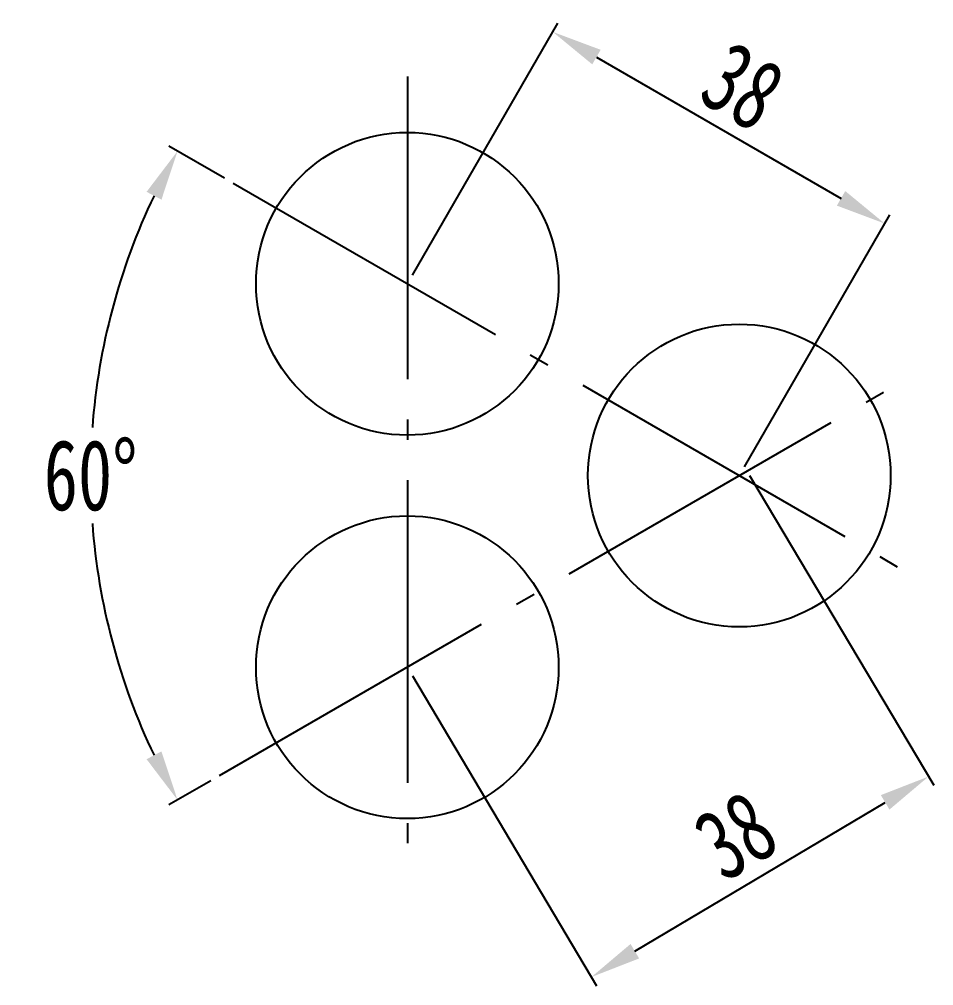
# Model space of a CAD drawing. Extents: x 3752 to 5058, y 2005 to 3221.
# Drawn here: x 4933.99 to 4979.31, y 2094.52 to 2142.41 of the extents above; entities that cross this region are included whole.
import ezdxf

# ---------------------------------------------------------------- set-up
doc = ezdxf.new("R2010")
doc.units = 0
doc.linetypes.add('CENTER', pattern=[20, 15, -2, 1, -2])
doc.layers.get('Defpoints').update_dxf_attribs({"linetype": 'CONTINUOUS'})
for name, color, linetype in [('1', 7, 'CONTINUOUS'), ('2', 1, 'CONTINUOUS'), ('3', 2, 'CENTER')]:
    doc.layers.add(name, color=color, linetype=linetype)
doc.styles.add('ACISOTS', font='isocp.shx', dxfattribs={"height": 1, "bigfont": 'gbcbig.shx'})
doc.styles.add('HZ5', font='GungsuhChe.ttf', dxfattribs={"width": 0.75})
doc.dimstyles.new('4', dxfattribs={"dimtxt": 3.5, "dimasz": 2.5, "dimexe": 0.5, "dimexo": 0.5, "dimtad": 1, "dimdec": 0, "dimlfac": 4, "dimzin": 0, "dimdsep": 46, "dimtxsty": 'HZ5', "dimcen": 0, "dimadec": 0, "dimazin": 0, "dimtfac": 0.857143, "dimtdec": 0, "dimtmove": 0, "dimatfit": 0, "dimfxl": 0, "dimtvp": 1.5, "dimtolj": 1, "dimtzin": 0, "dimarcsym": 0})
doc.dimstyles.new('副本4', dxfattribs={"dimtxt": 3.5, "dimasz": 2.5, "dimexe": 0.5, "dimexo": 0.5, "dimtad": 1, "dimtih": 1, "dimtoh": 1, "dimdec": 0, "dimlfac": 4, "dimzin": 0, "dimdsep": 46, "dimtxsty": 'HZ5', "dimcen": 0, "dimadec": 0, "dimazin": 0, "dimtfac": 0.857143, "dimtdec": 0, "dimtmove": 0, "dimatfit": 0, "dimfxl": 0, "dimtvp": 1.5, "dimtolj": 1, "dimtzin": 0, "dimarcsym": 0})

# ---------------------------------------------------------------- blocks, each defined once
blk = doc.blocks.new('*D124')
at = {"layer": '1', "color": 0, "lineweight": -2}
for p, q in [((4970.186, 2119.808), (4979.313, 2104.458)), ((4953.481, 2109.875), (4962.609, 2094.525)), ((4964.502, 2096.232), (4976.909, 2103.61))]:
    blk.add_line(p, q, dxfattribs=at)
at = {"layer": '1', "color": 0}
for points in [[(4976.696, 2103.968), (4977.122, 2103.252), (4979.058, 2104.888)], [(4964.289, 2096.591), (4964.715, 2095.874), (4962.353, 2094.955)]]:
    blk.add_solid(points, dxfattribs=at)
at = {"layer": 'Defpoints', "color": 0}
for p in [(4969.93, 2120.238), (4953.226, 2110.305), (4979.058, 2104.888)]:
    blk.add_point(p, dxfattribs=at)
at = {"layer": '1', "color": 0, "insert": (4969.492, 2101.963), "char_height": 3.5, "attachment_point": 5, "rotation": 30.7371, "style": 'HZ5'}
blk.add_mtext('\\A1;38', dxfattribs=at)
blk = doc.blocks.new('*D125')
at = {"layer": '1', "color": 0, "lineweight": -2}
for p, q in [((4944.166, 2134.536), (4941.402, 2136.131)), ((4943.486, 2104.682), (4941.402, 2103.479))]:
    blk.add_line(p, q, dxfattribs=at)
for start, end in [(154.4561, 175.7639), (184.2361, 205.5439)]:
    blk.add_arc((4969.68, 2119.805), 32.153, start, end, dxfattribs=at)
at = {"layer": '1', "color": 0}
for points in [[(4940.302, 2133.864), (4941.039, 2133.475), (4941.835, 2135.881)], [(4941.039, 2106.135), (4940.302, 2105.747), (4941.835, 2103.729)]]:
    blk.add_solid(points, dxfattribs=at)
at = {"layer": 'Defpoints', "color": 0}
for p in [(4944.599, 2134.286), (4938.016, 2125.388), (4978.3, 2124.782), (4978.98, 2114.436), (4943.919, 2104.932)]:
    blk.add_point(p, dxfattribs=at)
at = {"layer": '1', "color": 0, "insert": (4937.528, 2119.805), "char_height": 3.5, "attachment_point": 5, "style": 'HZ5'}
blk.add_mtext('\\A1;60°', dxfattribs=at)
blk = doc.blocks.new('*D126')
at = {"layer": '1', "color": 0, "lineweight": -2}
for p, q in [((4953.476, 2129.738), (4960.684, 2142.223)), ((4962.599, 2140.54), (4974.723, 2133.54)), ((4969.93, 2120.238), (4977.138, 2132.723))]:
    blk.add_line(p, q, dxfattribs=at)
at = {"layer": '1', "color": 0}
for points in [[(4962.807, 2140.901), (4962.391, 2140.179), (4960.434, 2141.79)], [(4974.932, 2133.901), (4974.515, 2133.179), (4976.888, 2132.29)]]:
    blk.add_solid(points, dxfattribs=at)
at = {"layer": 'Defpoints', "color": 0}
for p in [(4976.888, 2132.29), (4953.226, 2129.305), (4969.68, 2119.805)]:
    blk.add_point(p, dxfattribs=at)
at = {"layer": '1', "color": 0, "insert": (4969.849, 2139.097), "char_height": 3.5, "attachment_point": 5, "rotation": 330, "style": 'HZ5'}
blk.add_mtext('\\A1;38', dxfattribs=at)

msp = doc.modelspace()

# ---------------------------------------------------------------- linework, layer by layer
at = {"layer": '2'}
for centre in [(4953.226, 2129.305), (4969.68, 2119.805), (4953.226, 2110.305)]:
    msp.add_circle(centre, 7.5, dxfattribs=at)
at = {"layer": '3'}
for p, q in [((4953.226, 2139.579), (4953.226, 2100.24)), ((4944.599, 2134.286), (4978.98, 2114.436)), ((4943.919, 2104.932), (4978.3, 2124.782))]:
    msp.add_line(p, q, dxfattribs=at)

# ---------------------------------------------------------------- dimensions: what is measured, and where the dimension line sits
at = {"layer": '1'}
for p1, p2, distance, picture, middle in [((4953.226, 2129.305), (4969.68, 2119.805), 14.417, '*D126', (4969.849, 2139.097)), ((4953.226, 2110.305), (4969.93, 2120.238), -17.859, '*D124', (4969.492, 2101.963))]:
    dim = msp.add_aligned_dim(p1=p1, p2=p2, distance=distance, text='38', dimstyle='4', override={"dimtxsty": 'ACISOTS'}, dxfattribs=at)
    dim.commit()
    dim.dimension.update_dxf_attribs({"geometry": picture, "text_midpoint": middle})
dim = msp.add_angular_dim_2l(base=(4938.016, 2125.388), line1=((4944.599, 2134.286), (4978.98, 2114.436)), line2=((4943.919, 2104.932), (4978.3, 2124.782)), dimstyle='副本4', override={"dimtxsty": 'ACISOTS'}, dxfattribs=at)
dim.commit()
dim.dimension.update_dxf_attribs({"geometry": '*D125', "text_midpoint": (4937.528, 2119.805)})

doc.saveas('drawing.dxf')
